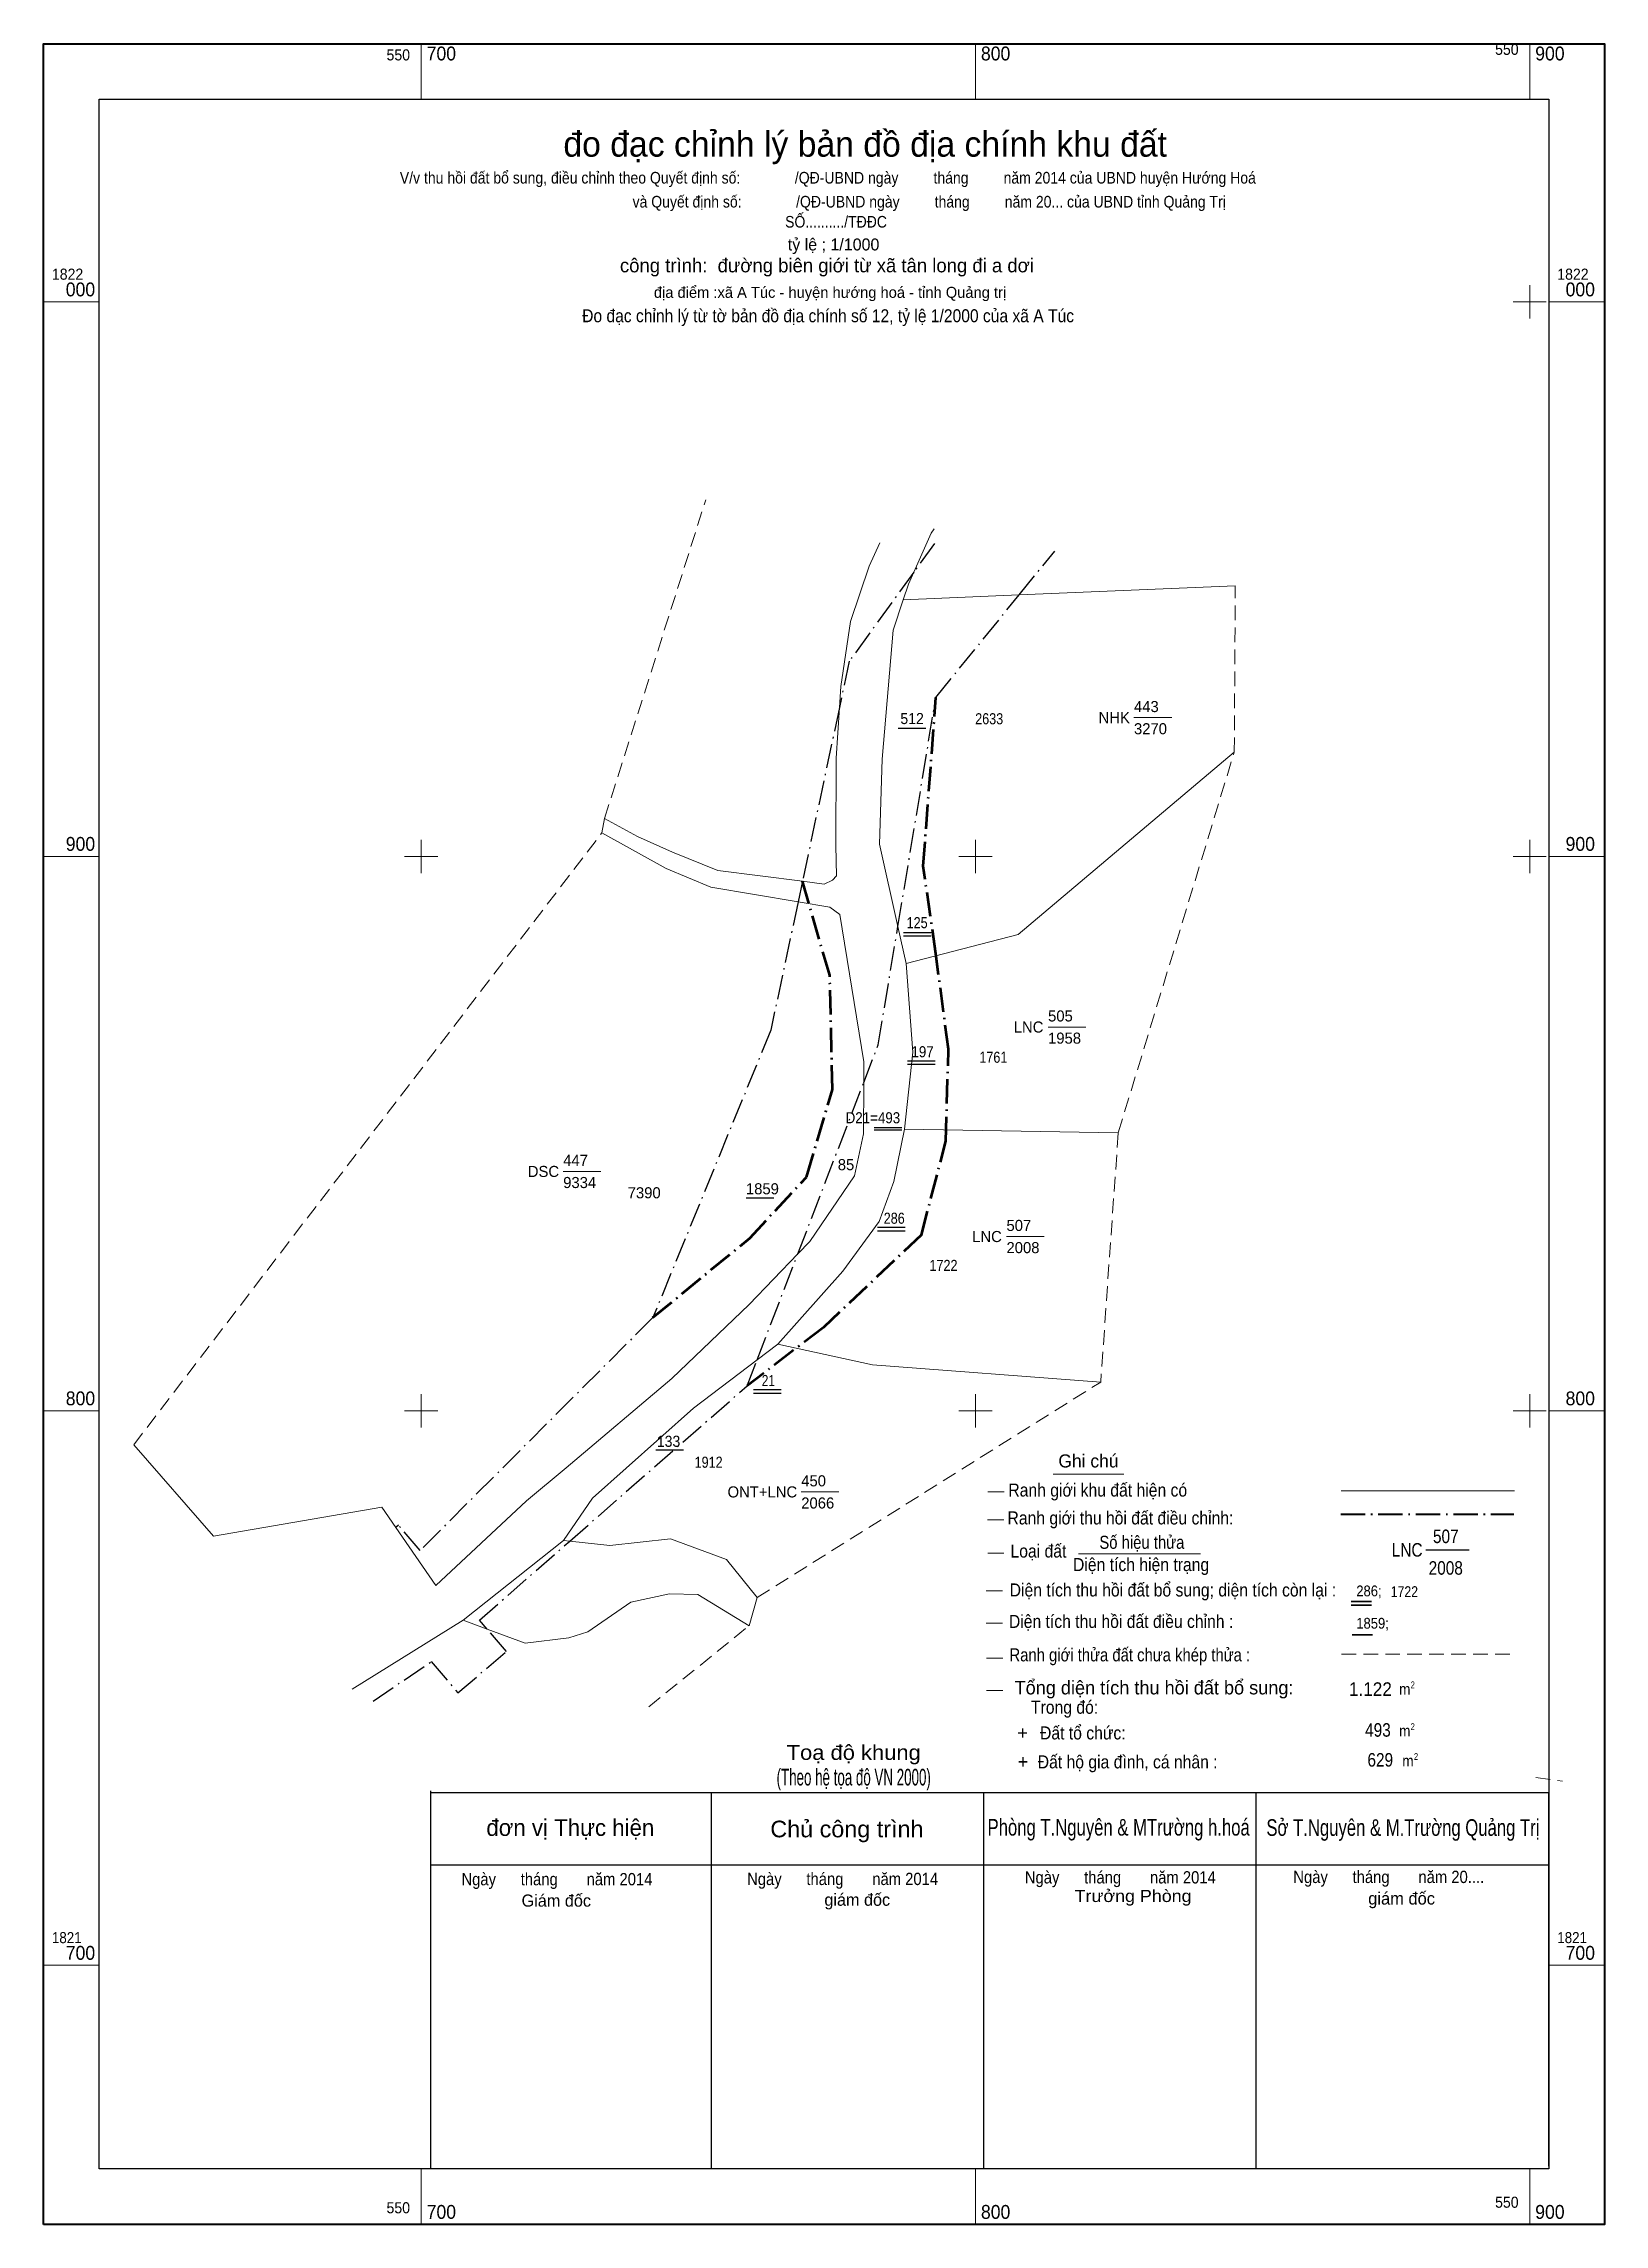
# Model space of a CAD drawing. Header units: metres. Extents: x 550632 to 550913, y 1821653 to 1822047.
import ezdxf
from ezdxf.enums import TextEntityAlignment as Align

# ---------------------------------------------------------------- set-up
doc = ezdxf.new("R2010")
doc.units = ezdxf.units.M
doc.header["$LTSCALE"] = 0.88
doc.linetypes.add('DOT_DASHED', pattern=[7.7, 5, -1.2, 0.3, -1.2])
doc.linetypes.add('MEDIUM_DASHED', pattern=[4.5, 3, -1.5])
doc.layers.add('1', color=7, linetype='Continuous', lineweight=13)

msp = doc.modelspace()

# ---------------------------------------------------------------- linework, layer by layer
at = {"layer": '1'}
for p, q in [((550700, 1822036.55), (550700, 1822046.55)), ((550800, 1822036.55), (550800, 1822046.55)), ((550900, 1822036.55), (550900, 1822046.55)), ((550900, 1821997), (550900, 1822003)), ((550631.89, 1822000), (550641.89, 1822000)), ((550897, 1822000), (550903, 1822000)), ((550903.48, 1822000), (550913.48, 1822000)), ((550828.61, 1821925.02), (550835.41, 1821925.02)), ((550700, 1821897), (550700, 1821903)), ((550800, 1821897), (550800, 1821903)), ((550900, 1821897), (550900, 1821903)), ((550631.89, 1821900), (550641.89, 1821900)), ((550697, 1821900), (550703, 1821900)), ((550797, 1821900), (550803, 1821900)), ((550897, 1821900), (550903, 1821900)), ((550903.48, 1821900), (550913.48, 1821900)), ((550787.52, 1821880.67), (550786.02, 1821887.33)), ((550813.11, 1821869.22), (550819.91, 1821869.22)), ((550787.21, 1821850.8), (550825.77, 1821850.12)), ((550725.63, 1821843.18), (550732.43, 1821843.18)), ((550805.61, 1821831.44), (550812.41, 1821831.44)), ((550700, 1821797), (550700, 1821803)), ((550800, 1821797), (550800, 1821803)), ((550900, 1821797), (550900, 1821803)), ((550631.89, 1821800), (550641.89, 1821800)), ((550697, 1821800), (550703, 1821800)), ((550797, 1821800), (550803, 1821800)), ((550897, 1821800), (550903, 1821800)), ((550903.48, 1821800), (550913.48, 1821800)), ((550814, 1821788.57), (550826.79, 1821788.57)), ((550768.58, 1821785.38), (550775.38, 1821785.38)), ((550805.16, 1821785.42), (550802.23, 1821785.42)), ((550866.01, 1821785.6), (550897.28, 1821785.6)), ((550702.66, 1821768.53), (550695.43, 1821778.95)), ((550725.68, 1821776.64), (550707.58, 1821762.26)), ((550805.14, 1821780.36), (550802.2, 1821780.36)), ((550805.15, 1821774.35), (550802.22, 1821774.35)), ((550818.63, 1821774.23), (550840.63, 1821774.23)), ((550804.86, 1821767.52), (550801.93, 1821767.52)), ((550707.58, 1821762.26), (550687.55, 1821749.81)), ((550707.58, 1821762.26), (550711.92, 1821760.65)), ((550804.86, 1821761.69), (550801.93, 1821761.69)), ((550804.96, 1821755.38), (550802.03, 1821755.38)), ((550804.92, 1821749.58), (550801.98, 1821749.58)), ((550631.89, 1821700), (550641.89, 1821700)), ((550903.48, 1821700), (550913.48, 1821700)), ((550700, 1821653.28), (550700, 1821663.28)), ((550800, 1821653.28), (550800, 1821663.28)), ((550900, 1821653.28), (550900, 1821663.28))]:
    msp.add_line(p, q, dxfattribs=at)
at = {"layer": '1', "linetype": 'MEDIUM_DASHED'}
for p, q in [((550733.08, 1821906.81), (550751.36, 1821964.32)), ((550846.71, 1821918.82), (550846.88, 1821948.8)), ((550825.77, 1821850.12), (550846.71, 1821918.82)), ((550825.77, 1821850.12), (550822.61, 1821805.2)), ((550760.63, 1821766.33), (550822.61, 1821805.2)), ((550741.07, 1821746.63), (550759.16, 1821761.23)), ((550866.04, 1821756.09), (550897.28, 1821756.09)), ((550901.1, 1821733.88), (550905.95, 1821733.2))]:
    msp.add_line(p, q, dxfattribs=at)
at = {"layer": '1', "linetype": 'DOT_DASHED', "lineweight": 25}
for p, q in [((550792.63, 1821956.43), (550788.89, 1821951.27)), ((550807.91, 1821947.16), (550814.34, 1821955.07))]:
    msp.add_line(p, q, dxfattribs=at)
at = {"layer": '1', "lineweight": 25}
for p, q in [((550786.04, 1821923.14), (550791.03, 1821923.14)), ((550787, 1821886.28), (550791.99, 1821886.28)), ((550787, 1821885.65), (550791.99, 1821885.65)), ((550787.75, 1821863.14), (550792.74, 1821863.14)), ((550787.75, 1821862.51), (550792.74, 1821862.51)), ((550781.76, 1821851.12), (550786.75, 1821851.12)), ((550781.76, 1821850.67), (550786.75, 1821850.67)), ((550758.63, 1821838.43), (550763.62, 1821838.43)), ((550782.36, 1821833.1), (550787.35, 1821833.1)), ((550782.36, 1821832.47), (550787.35, 1821832.47)), ((550759.98, 1821803.83), (550764.97, 1821803.83)), ((550759.98, 1821803.2), (550764.97, 1821803.2)), ((550742.35, 1821792.94), (550747.34, 1821792.94)), ((550881.28, 1821774.93), (550889.11, 1821774.93)), ((550903.37, 1821731.08), (550701.64, 1821731.08)), ((550701.68, 1821731.5), (550701.68, 1821663.33)), ((550752.33, 1821731.08), (550752.33, 1821663.33)), ((550801.47, 1821731.08), (550801.47, 1821663.33)), ((550850.6, 1821731.08), (550850.6, 1821663.33)), ((550903.37, 1821731.08), (550903.37, 1821663.76)), ((550903.37, 1821718.05), (550701.64, 1821718.05))]:
    msp.add_line(p, q, dxfattribs=at)
at = {"layer": '1', "linetype": 'DOT_DASHED', "lineweight": 40}
msp.add_line((550865.9, 1821781.39), (550897.16, 1821781.39), dxfattribs=at)
at = {"layer": '1', "lineweight": 35}
for p, q in [((550867.82, 1821765.6), (550871.48, 1821765.6)), ((550867.82, 1821764.93), (550871.48, 1821764.93)), ((550867.99, 1821759.63), (550871.66, 1821759.63))]:
    msp.add_line(p, q, dxfattribs=at)
at = {"layer": '1', "lineweight": 40}
msp.add_lwpolyline([(550631.89, 1821653.28), (550631.89, 1822046.55), (550913.48, 1822046.55), (550913.48, 1821653.28)], close=True, dxfattribs=at)
at = {"layer": '1', "lineweight": 25}
msp.add_lwpolyline([(550641.89, 1821663.28), (550641.89, 1822036.55), (550903.48, 1822036.55), (550903.48, 1821663.28)], close=True, dxfattribs=at)
at = {"layer": '1'}
for points in [[(550788.89, 1821951.27), (550792.03, 1821958.26), (550792.58, 1821959.1)], [(550782.76, 1821956.52), (550780.86, 1821952.36), (550777.47, 1821942.34), (550775.7, 1821930.61), (550775.47, 1821926.87)], [(550786.98, 1821946.28), (550787.92, 1821949.11), (550788.89, 1821951.27)], [(550786.02, 1821887.33), (550782.67, 1821902.18), (550783.2, 1821917.51), (550785.17, 1821940.81), (550786.98, 1821946.28)], [(550846.88, 1821948.8), (550807.91, 1821947.16), (550786.98, 1821946.28)], [(550775.47, 1821926.87), (550774.9, 1821917.72), (550774.83, 1821901.97), (550774.95, 1821896.48), (550774.2, 1821895.7), (550772.72, 1821894.99), (550768.79, 1821895.5)], [(550787.52, 1821880.67), (550807.69, 1821885.9), (550846.71, 1821918.82)], [(550768.79, 1821895.5), (550753.55, 1821897.47), (550745.34, 1821900.77), (550739.06, 1821903.57), (550733.08, 1821906.81)], [(550768.01, 1821891.82), (550752.29, 1821894.45), (550744.19, 1821897.82), (550732.63, 1821904.25)], [(550779.87, 1821859.23), (550779.9, 1821862.97), (550775.56, 1821889.52), (550773.74, 1821890.86), (550768.01, 1821891.82)], [(550787.52, 1821880.67), (550788.71, 1821864.7), (550787.21, 1821850.8), (550785.3, 1821841.34), (550782.63, 1821834.17), (550776.09, 1821825.19), (550764.35, 1821812.05), (550760.62, 1821809.21)], [(550767.98, 1821828.34), (550770.13, 1821830.57), (550778.2, 1821842.41), (550779.79, 1821849.98), (550779.87, 1821859.23)], [(550702.66, 1821768.53), (550719.04, 1821783.75), (550726.17, 1821789.71), (550745.23, 1821805.84), (550759.18, 1821819.21), (550767.98, 1821828.34)], [(550764.35, 1821812.05), (550781.45, 1821808.27), (550822.61, 1821805.2)], [(550760.62, 1821809.21), (550749.14, 1821800.49), (550730.9, 1821784.28), (550725.68, 1821776.64)], [(550695.43, 1821778.95), (550692.9, 1821782.6), (550662.55, 1821777.38), (550648.14, 1821793.87)], [(550760.63, 1821766.33), (550755.11, 1821773.2), (550744.99, 1821776.92), (550734.04, 1821775.69), (550726.82, 1821776.51), (550725.68, 1821776.64)], [(550711.92, 1821760.65), (550718.76, 1821758.11), (550726.64, 1821759.05), (550730.07, 1821760.13), (550737.86, 1821765.47), (550744.82, 1821766.98), (550749.94, 1821766.89), (550759.16, 1821761.23), (550760.63, 1821766.33)]]:
    msp.add_lwpolyline(points, dxfattribs=at)
at = {"layer": '1', "linetype": 'DOT_DASHED', "lineweight": 25}
for points in [[(550788.89, 1821951.27), (550777.24, 1821935.2), (550775.47, 1821926.87), (550768.79, 1821895.5), (550768.01, 1821891.82)], [(550786.02, 1821887.33), (550792.88, 1821928.66), (550807.91, 1821947.16)], [(550768.01, 1821891.82), (550763.08, 1821868.64), (550741.81, 1821816.82), (550699.82, 1821774.82), (550695.93, 1821779.37), (550695.43, 1821778.95)], [(550779.87, 1821859.23), (550782.48, 1821866.02), (550786.02, 1821887.33)], [(550726.82, 1821776.51), (550758.8, 1821804.49), (550760.62, 1821809.21), (550767.98, 1821828.34), (550779.87, 1821859.23)], [(550711.92, 1821760.65), (550710.54, 1821762.26), (550726.82, 1821776.51)], [(550691.32, 1821747.65), (550701.82, 1821754.77), (550706.63, 1821749.14), (550715.38, 1821756.6), (550711.92, 1821760.65)]]:
    msp.add_lwpolyline(points, dxfattribs=at)
at = {"layer": '1', "linetype": 'DOT_DASHED', "lineweight": 53}
for points in [[(550790.28, 1821831.76), (550794.66, 1821848.65), (550795.15, 1821865.22), (550792.87, 1821882.44), (550790.59, 1821898.22), (550792.88, 1821928.66)], [(550741.81, 1821816.82), (550759.28, 1821831.13), (550769.51, 1821842.17), (550774.21, 1821857.93), (550773.73, 1821878.57), (550768.79, 1821895.5)], [(550790.28, 1821831.76), (550772.59, 1821815.03), (550758.8, 1821804.49)]]:
    msp.add_lwpolyline(points, dxfattribs=at)
at = {"layer": '1', "linetype": 'MEDIUM_DASHED'}
msp.add_lwpolyline([(550648.14, 1821793.87), (550732.63, 1821904.25), (550733.08, 1821906.81)], dxfattribs=at)

# ---------------------------------------------------------------- texts
at = {"layer": '1'}
for s, height, width, p in [('550', 2, 0.95, (550698, 1822043.55)), ('550', 2, 0.95, (550898, 1822044.55)), ('LNC', 2.44, 0.85, (550880.67, 1821773.71)), ('550', 2, 0.95, (550698, 1821655.28)), ('550', 2, 0.95, (550898, 1821656.28))]:
    msp.add_text(s, height=height, dxfattribs=dict(at, width=width)).set_placement(p, align=Align.RIGHT)
for s, height, width, p in [('700', 2.5, 0.95, (550701, 1822043.55)), ('800', 2.5, 0.95, (550801, 1822043.55)), ('900', 2.5, 0.95, (550901, 1822043.55)), ('1822', 2, 0.95, (550633.39, 1822004)), ('1822', 2, 0.95, (550904.98, 1822004)), ('000', 2.5, 0.95, (550635.89, 1822001)), ('000', 2.5, 0.95, (550906.48, 1822001)), ('512', 2, 0.95, (550786.46, 1821923.86)), ('2633', 2, 0.85, (550799.96, 1821923.82)), ('900', 2.5, 0.95, (550635.89, 1821901)), ('900', 2.5, 0.95, (550906.48, 1821901)), ('125', 2, 0.85, (550787.59, 1821887.04)), ('197', 2, 0.9, (550788.46, 1821863.77)), ('1761', 2, 0.85, (550800.71, 1821862.77)), ('D21=493', 2, 0.9, (550776.59, 1821851.86)), ('286', 2, 0.85, (550783.46, 1821833.74)), ('1722', 2, 0.85, (550791.71, 1821825.23)), ('21', 2, 0.8, (550761.46, 1821804.47)), ('800', 2.5, 0.95, (550635.89, 1821801)), ('800', 2.5, 0.95, (550906.48, 1821801)), ('133', 2, 0.95, (550742.52, 1821793.51)), ('1912', 2, 0.85, (550749.34, 1821789.74)), ('286;', 1.95, 0.9, (550868.72, 1821766.55)), ('1722', 1.95, 0.85, (550874.93, 1821766.42)), ('1859;', 1.95, 0.9, (550868.72, 1821760.72)), ('1.122', 2.44, 0.95, (550867.38, 1821748.6)), ('493', 2.44, 0.85, (550870.31, 1821741.23)), ('629', 2.44, 0.85, (550870.73, 1821735.84)), ('1821', 2, 0.9, (550633.39, 1821704)), ('1821', 2, 0.9, (550904.98, 1821704)), ('700', 2.5, 0.95, (550635.89, 1821701)), ('700', 2.5, 0.95, (550906.48, 1821701)), ('700', 2.5, 0.95, (550701, 1821654.28)), ('800', 2.5, 0.95, (550801, 1821654.28)), ('900', 2.5, 0.95, (550901, 1821654.28))]:
    msp.add_text(s, height=height, dxfattribs=dict(at, width=width)).set_placement(p)
for s, height, p in [('đo đạc chỉnh lý bản đồ địa chính khu đất', 4.549, (550780.115, 1822026.19)), ('tỷ lệ ; 1/1000', 2.157, (550774.415, 1822009.28)), ('công trình:  đường biên giới từ xã tân long đi a dơi', 2.496, (550773.21, 1822005.33)), ('địa điểm :xã A Túc - huyện hướng hoá - tỉnh Quảng trị', 1.98, (550773.77, 1822000.73)), ('Ghi chú', 2.355, (550820.395, 1821789.79)), ('Tổng diện tích thu hồi đất bổ sung:', 2.443, (550832.225, 1821748.86)), ('+', 2.443, (550808.505, 1821740.72)), ('+', 2.443, (550808.595, 1821735.52)), ('đơn vị Thực hiện', 3, (550726.92, 1821723.34)), ('Giám đốc', 2.19, (550724.385, 1821710.58)), ('giám đốc', 2.187, (550778.685, 1821710.74)), ('giám đốc ', 2.22, (550877.305, 1821710.96))]:
    msp.add_text(s, height=height, dxfattribs=at).set_placement(p, align=Align.CENTER)
for s, height, width, p in [(' V/v thu hồi đất bổ sung, điều chỉnh theo Quyết định số:              /QĐ-UBND ngày         tháng         năm 2014 của UBND huyện Hướng Hoá ', 2.101, 0.9, (550773.38, 1822021.34)), (' và Quyết định số:              /QĐ-UBND ngày         tháng         năm 20... của UBND tỉnh Quảng Trị', 2.1, 0.9, (550791.315, 1822017.02)), ('SỐ........../TĐĐC', 2.097, 0.9, (550774.855, 1822013.4)), ('Đo đạc chỉnh lý từ tờ bản đồ địa chính số 12, tỷ lệ 1/2000 của xã A Túc', 2.34, 0.9, (550773.425, 1821996.33)), ('Ranh giới khu đất hiện có', 2.354, 0.9, (550822.075, 1821784.54)), ('Ranh giới thu hồi đất điều chỉnh:', 2.354, 0.9, (550826.17, 1821779.51)), ('Số hiệu thửa', 2.355, 0.85, (550830.03, 1821775.12)), ('507', 2.44, 0.85, (550884.865, 1821776.15)), ('Loại đất', 2.355, 0.9, (550811.375, 1821773.54)), ('Diện tích hiện trạng', 2.354, 0.9, (550829.895, 1821771.1)), ('2008', 2.44, 0.85, (550884.86, 1821770.45)), ('Diện tích thu hồi đất bổ sung; diện tích còn lại :', 2.354, 0.9, (550835.635, 1821766.52)), ('Diện tích thu hồi đất điều chỉnh :', 2.354, 0.9, (550826.285, 1821760.85)), ('Ranh giới thửa đất chưa khép thửa :', 2.354, 0.85, (550827.855, 1821754.82)), ('m', 2.036, 0.9, (550877.465, 1821748.79)), ('2', 1.222, 0.8, (550878.91, 1821749.97)), ('Trong đó:', 2.354, 0.9, (550816.09, 1821745.37)), ('Đất tổ chức:', 2.354, 0.9, (550819.38, 1821740.74)), ('m', 2.036, 0.9, (550877.465, 1821741.27)), ('2', 1.222, 0.8, (550878.91, 1821742.44)), ('Toạ độ khung', 2.69, 1.1, (550778.045, 1821737.05)), ('Đất hộ gia đình, cá nhân :', 2.354, 0.9, (550827.47, 1821735.52)), ('m', 2.036, 0.9, (550878.035, 1821735.86)), ('2', 1.222, 0.8, (550879.49, 1821737.05)), ('(Theo hệ tọa độ VN 2000)', 3, 0.6, (550778.045, 1821732.44)), ('Chủ công trình', 3, 1.05, (550776.815, 1821723.09)), ('Phòng T.Nguyên & MTrường h.hoá', 3, 0.75, (550825.845, 1821723.4)), ('Sở T.Nguyên & M.Trường Quảng Trị', 3, 0.75, (550877.13, 1821723.35)), ('Ngày      tháng       năm 2014', 2.22, 0.9, (550724.505, 1821714.43)), ('Ngày      tháng       năm 2014', 2.22, 0.9, (550776.045, 1821714.48)), ('Ngày      tháng       năm 2014', 2.22, 0.9, (550826.145, 1821714.76)), ('Trưởng Phòng', 2.19, 1.1, (550828.445, 1821711.42)), ('Ngày      tháng       năm 20....', 2.22, 0.9, (550874.575, 1821714.84))]:
    msp.add_text(s, height=height, dxfattribs=dict(at, width=width)).set_placement(p, align=Align.CENTER)
for s, p in [('NHK', (550827.87, 1821924.02)), ('LNC', (550812.27, 1821868.22)), ('DSC', (550724.89, 1821842.18)), ('LNC', (550804.77, 1821830.44)), ('ONT+LNC', (550767.84, 1821784.38))]:
    msp.add_text(s, height=2, dxfattribs=at).set_placement(p, align=Align.RIGHT)
for s, p in [('443', (550828.61, 1821926.02)), ('3270', (550828.61, 1821922.02)), ('505', (550813.11, 1821870.22)), ('1958', (550813.11, 1821866.22)), ('447', (550725.63, 1821844.18)), ('85', (550775.17, 1821843.4)), ('9334', (550725.63, 1821840.18)), ('7390', (550737.27, 1821838.33)), ('1859', (550758.6, 1821839.05)), ('507', (550805.61, 1821832.44)), ('2008', (550805.61, 1821828.44)), ('450', (550768.58, 1821786.38)), ('2066', (550768.58, 1821782.38))]:
    msp.add_text(s, height=2, dxfattribs=at).set_placement(p)

doc.saveas('drawing.dxf')
